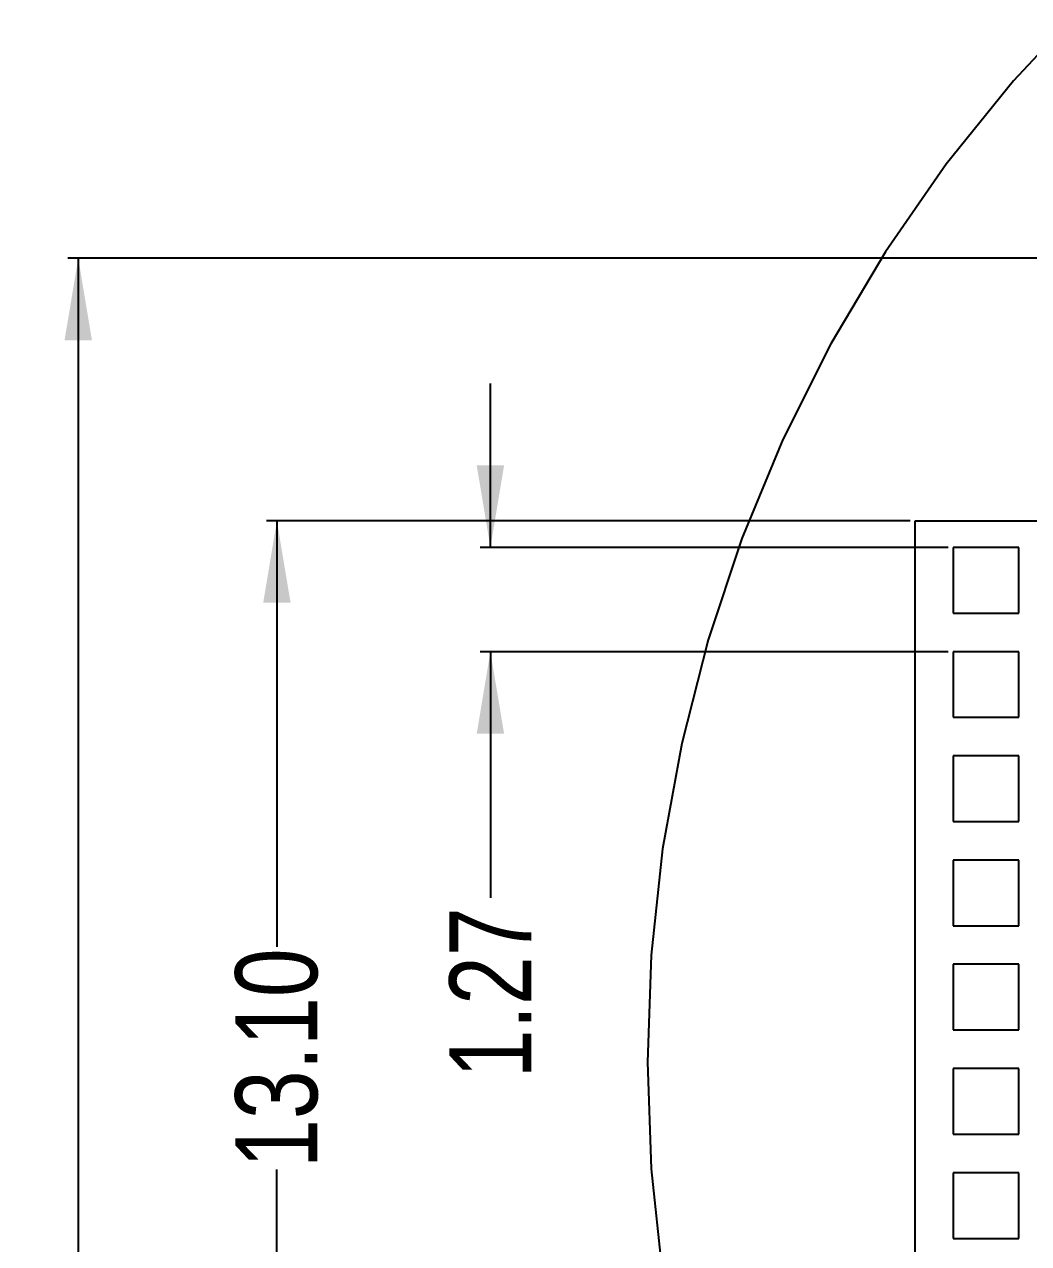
# Model space of a CAD drawing. Header units: millimetres. Extents: x -1 to 131, y 28 to 94.
# Drawn here: x 87.1 to 99.34, y 46.65 to 61.51 of the extents above; entities that cross this region are included whole.
import ezdxf

# ---------------------------------------------------------------- set-up
doc = ezdxf.new("R2010")
doc.units = ezdxf.units.MM
doc.header["$LTSCALE"] = 1.21
doc.header["$MEASUREMENT"] = 0
doc.header["$PDMODE"] = 3
doc.header["$PDSIZE"] = 0.3125
doc.layers.get('0').update_dxf_attribs({"linetype": 'CONTINUOUS'})
doc.layers.get('DEFPOINTS').update_dxf_attribs({"linetype": 'CONTINUOUS'})
doc.layers.add('Dim', color=3, linetype='CONTINUOUS', lineweight=25)
doc.styles.get("Standard").update_dxf_attribs({"font": 'txt', "width": 0.8})
doc.dimstyles.get("Standard").update_dxf_attribs({"dimtxt": 0.15625, "dimasz": 0.1875, "dimexe": 0.125, "dimexo": 0.0625, "dimgap": 0.09, "dimtad": 0, "dimtih": 1, "dimtoh": 1, "dimzin": 4, "dimdsep": 46, "dimtxsty": 'Standard', "dimblk": '_FILLED', "dimblk1": '_FILLED', "dimblk2": '_FILLED', "dimcen": 0.09, "dimazin": 1, "dimtp": 0.01, "dimtm": 0.01, "dimtfac": 1, "dimtofl": 0, "dimtmove": 0, "dimatfit": 3, "dimldrblk": '_FILLED', "dimfxl": 1, "dimtolj": 1, "dimtzin": 4, "dimarcsym": 0})

# ---------------------------------------------------------------- blocks, each defined once
blk = doc.blocks.new('_FILLED')
at = {"color": 0, "linetype": 'ByBlock'}
blk.add_solid([(0, 0), (-1, 0.167), (-1, -0.167)], dxfattribs=at)
blk = doc.blocks.new('*D32')
at = {"color": 0, "linetype": 'ByBlock', "lineweight": -2}
for p, q in [((92.783, 55.139), (92.783, 57.139)), ((98.362, 55.139), (92.658, 55.139)), ((98.362, 53.869), (92.658, 53.869)), ((92.783, 53.869), (92.783, 50.869))]:
    blk.add_line(p, q, dxfattribs=at)
at = {"layer": 'DEFPOINTS', "color": 0, "linetype": 'ByBlock'}
for p in [(98.424, 55.139), (98.424, 53.869)]:
    blk.add_point(p, dxfattribs=at)
at = {"color": 0, "linetype": 'ByBlock', "lineweight": -2}
for p, rotation in [((92.783, 55.139), 270), ((92.783, 53.869), 90)]:
    blk.add_blockref('_FILLED', p, dxfattribs=dict(at, rotation=rotation))
at = {"color": 0, "linetype": 'ByBlock', "lineweight": -2, "insert": (92.783, 49.712), "char_height": 1, "attachment_point": 5, "rotation": 90}
blk.add_mtext('\\A1;1.27', dxfattribs=at)
blk = doc.blocks.new('*D28')
at = {"color": 0, "linetype": 'ByBlock', "lineweight": -2}
for p, q in [((97.897, 55.465), (90.056, 55.465)), ((90.181, 55.465), (90.181, 50.272)), ((90.181, 42.365), (90.181, 47.559)), ((97.897, 42.365), (90.056, 42.365))]:
    blk.add_line(p, q, dxfattribs=at)
at = {"layer": 'DEFPOINTS', "color": 0, "linetype": 'ByBlock'}
for p in [(97.96, 55.465), (97.96, 42.365)]:
    blk.add_point(p, dxfattribs=at)
at = {"color": 0, "linetype": 'ByBlock', "lineweight": -2}
for p, rotation in [((90.181, 55.465), 90), ((90.181, 42.365), 270)]:
    blk.add_blockref('_FILLED', p, dxfattribs=dict(at, rotation=rotation))
at = {"color": 0, "linetype": 'ByBlock', "lineweight": -2, "insert": (90.181, 48.915), "char_height": 1, "attachment_point": 5, "rotation": 90}
blk.add_mtext('\\A1;13.10', dxfattribs=at)
blk = doc.blocks.new('*D30')
at = {"color": 0, "linetype": 'ByBlock', "lineweight": -2}
for p, q in [((101.122, 58.665), (87.635, 58.665)), ((87.76, 58.665), (87.76, 44.631)), ((87.76, 27.617), (87.76, 41.651)), ((106.492, 27.617), (87.635, 27.617))]:
    blk.add_line(p, q, dxfattribs=at)
at = {"layer": 'DEFPOINTS', "color": 0, "linetype": 'ByBlock'}
for p in [(101.185, 58.665), (106.555, 27.617)]:
    blk.add_point(p, dxfattribs=at)
at = {"color": 0, "linetype": 'ByBlock', "lineweight": -2}
for p, rotation in [((87.76, 58.665), 90), ((87.76, 27.617), 270)]:
    blk.add_blockref('_FILLED', p, dxfattribs=dict(at, rotation=rotation))
at = {"color": 0, "linetype": 'ByBlock', "lineweight": -2, "insert": (87.76, 43.141), "char_height": 1, "attachment_point": 5, "rotation": 90}
blk.add_mtext('\\A1;31.05', dxfattribs=at)

msp = doc.modelspace()

# ---------------------------------------------------------------- linework, layer by layer
at = {"color": 7, "linetype": 'Continuous'}
for p, q in [((100.045, 61.78), (99.157, 60.826)), ((99.157, 60.826), (98.339, 59.811)), ((98.339, 59.811), (97.596, 58.741)), ((97.596, 58.741), (96.93, 57.619)), ((96.93, 57.619), (96.347, 56.454)), ((96.347, 56.454), (95.848, 55.249)), ((97.96, 42.365), (97.96, 55.465)), ((97.96, 55.465), (100.96, 55.465)), ((95.848, 55.249), (95.436, 54.012)), ((98.424, 55.139), (98.424, 54.339)), ((99.224, 55.139), (98.424, 55.139)), ((99.224, 54.339), (99.224, 55.139)), ((98.424, 54.339), (99.224, 54.339)), ((95.436, 54.012), (95.114, 52.749)), ((98.424, 53.869), (98.424, 53.069)), ((99.224, 53.869), (98.424, 53.869)), ((99.224, 53.069), (99.224, 53.869)), ((98.424, 53.069), (99.224, 53.069)), ((95.114, 52.749), (94.882, 51.466)), ((98.424, 52.599), (98.424, 51.799)), ((99.224, 52.599), (98.424, 52.599)), ((99.224, 51.799), (99.224, 52.599)), ((98.424, 51.799), (99.224, 51.799)), ((94.882, 51.466), (94.743, 50.17)), ((98.424, 51.329), (98.424, 50.529)), ((99.224, 51.329), (98.424, 51.329)), ((99.224, 50.529), (99.224, 51.329)), ((98.424, 50.529), (99.224, 50.529)), ((94.743, 50.17), (94.697, 48.868)), ((98.424, 50.059), (98.424, 49.259)), ((99.224, 50.059), (98.424, 50.059)), ((99.224, 49.259), (99.224, 50.059)), ((98.424, 49.259), (99.224, 49.259)), ((94.697, 48.868), (94.743, 47.565)), ((98.424, 48.789), (98.424, 47.989)), ((99.224, 48.789), (98.424, 48.789)), ((99.224, 47.989), (99.224, 48.789)), ((98.424, 47.989), (99.224, 47.989)), ((94.743, 47.565), (94.882, 46.269)), ((98.424, 47.519), (98.424, 46.719)), ((99.224, 47.519), (98.424, 47.519)), ((99.224, 46.719), (99.224, 47.519)), ((98.424, 46.719), (99.224, 46.719))]:
    msp.add_line(p, q, dxfattribs=at)

# ---------------------------------------------------------------- dimensions: what is measured, and where the dimension line sits
at = {"layer": 'Dim'}
for base, p1, p2, picture, middle in [((87.76, 58.665), (106.555, 27.617), (101.185, 58.665), '*D30', (87.76, 43.141)), ((90.181, 42.365), (97.96, 55.465), (97.96, 42.365), '*D28', (90.181, 48.915))]:
    dim = msp.add_linear_dim(base=base, p1=p1, p2=p2, angle=90, dimstyle='Standard', override={"dimtxt": 1, "dimasz": 1, "dimtih": 0, "dimtoh": 0, "dimzin": 0, "dimcen": 0.198, "dimadec": 0, "dimazin": 0, "dimtp": 0, "dimtm": 0, "dimtdec": 4, "dimtzin": 0}, dxfattribs=at)
    dim.commit()
    dim.dimension.update_dxf_attribs({"geometry": picture, "text_midpoint": middle})
dim = msp.add_linear_dim(base=(92.783, 55.139), p1=(98.424, 53.869), p2=(98.424, 55.139), angle=90, dimstyle='Standard', override={"dimtxt": 1, "dimasz": 1, "dimtih": 0, "dimtoh": 0, "dimzin": 0, "dimpost": '<>', "dimcen": 0.198, "dimadec": 0, "dimazin": 0, "dimtp": 0, "dimtm": 0, "dimtdec": 4, "dimtzin": 0}, dxfattribs=at)
dim.commit()
dim.dimension.update_dxf_attribs({"geometry": '*D32', "text_midpoint": (92.783, 49.712), "dimtype": 160})

doc.saveas('drawing.dxf')
